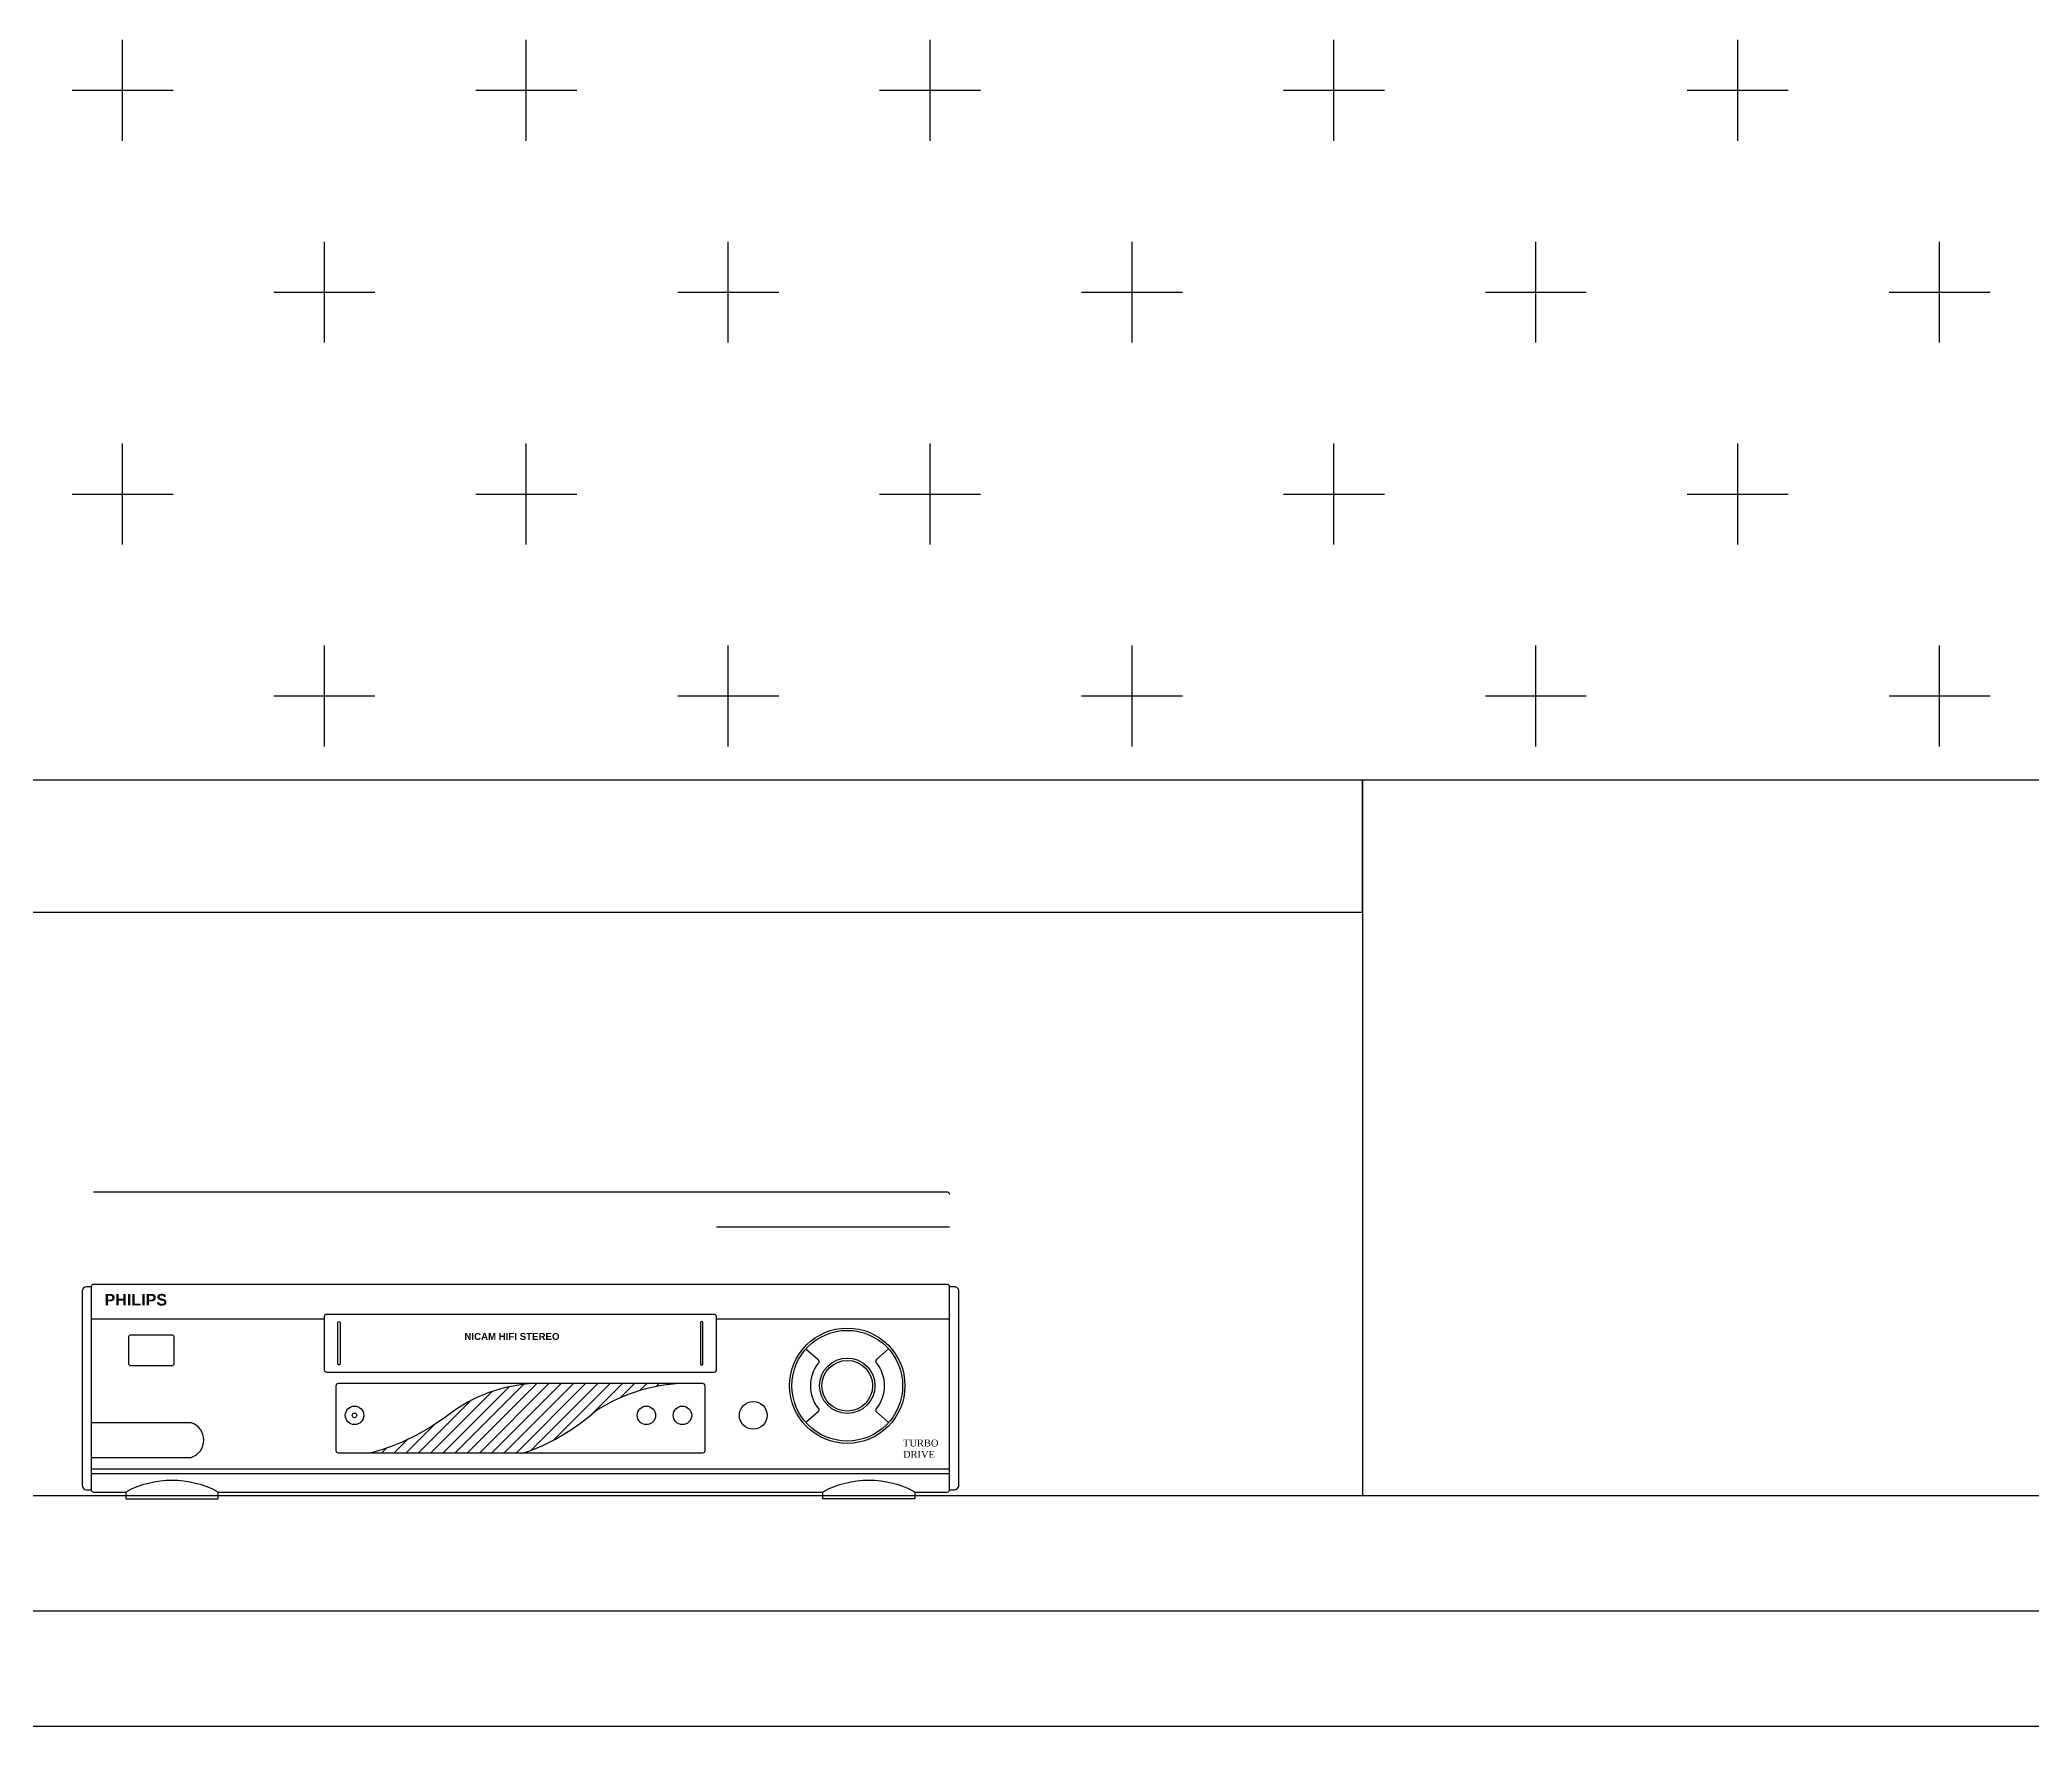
# Model space of a CAD drawing. Header units: millimetres. Extents: x 450898 to 739469, y -912654 to -458543.
# Drawn here: x 481411 to 482274, y -874484 to -873753 of the extents above; entities that cross this region are included whole.
import ezdxf

# ---------------------------------------------------------------- set-up
doc = ezdxf.new("R2010")
doc.units = ezdxf.units.MM
doc.header["$MEASUREMENT"] = 0
doc.layers.get('0').update_dxf_attribs({"linetype": 'CONTINUOUS'})
doc.layers.get('DEFPOINTS').update_dxf_attribs({"linetype": 'CONTINUOUS'})
doc.layers.add('FIXTURE', color=2, linetype='CONTINUOUS')
doc.styles.add('HT2', font='swisseb.ttf')
doc.styles.add('STYLE5', font='dutchi.ttf')

# ---------------------------------------------------------------- blocks, each defined once
blk = doc.blocks.new('A$C026C4FCD')
h = blk.add_hatch()
h.set_pattern_fill('ANSI31,_O', color=8, scale=30)
h.set_pattern_definition([(45, (-52668.9562, 3298.692), (-2.65165043, 2.65165043), [])])
h.paths.add_polyline_path([(191.83, 20, 0.099337), (222.6, 38, -0.146364), (261.89, 50), (195.98, 50, 0.152166), (159.24, 36.78, -0.09688), (125.5, 20)])
at = {"color": 4}
for p, q in [((0, 90), (0, 6)), ((4, 92), (2, 92)), ((375, 93), (5, 93)), ((2, 4), (4, 4)), ((5, 3), (19, 3)), ((19, 3), (19, 0)), ((19, 0), (59, 0)), ((59, 0), (59, 3)), ((321, 0), (321, 3)), ((361, 0), (321, 0)), ((361, 3), (375, 3)), ((361, 3), (361, 0))]:
    blk.add_line(p, q, dxfattribs=at)
for p, q in [((4, 92), (4, 4)), ((376, 4), (376, 92)), ((4, 78), (105, 78)), ((275, 78), (376, 78)), ((4, 13), (376, 13)), ((4, 11), (376, 11))]:
    blk.add_line(p, q)
blk.add_lwpolyline([(376, 4), (378, 4, 0.414214), (380, 6), (380, 90, 0.414214), (378, 92), (376, 92)], format="xyb", dxfattribs=at)
for points in [[(106, 55), (274, 55, 0.414214), (275, 56), (275, 79, 0.414214), (274, 80), (106, 80, 0.414214), (105, 79), (105, 56, 0.414214)], [(21.1, 57.77), (38.96, 57.77, 0.414214), (39.96, 58.77), (39.96, 69.99, 0.414214), (38.96, 70.99), (21.1, 70.99, 0.414214), (20.1, 69.99), (20.1, 58.77, 0.414214)], [(110.92, 76.5, -0.893923), (111.92, 76.5), (111.92, 58.5, -0.893923), (110.92, 58.5)], [(269.08, 76.5, 0.893923), (268.08, 76.5), (268.08, 58.5, 0.893923), (269.08, 58.5)], [(111, 20), (269, 20, 0.414214), (270, 21), (270, 49, 0.414214), (269, 50), (111, 50, 0.414214), (110, 49), (110, 21, 0.414214)]]:
    blk.add_lwpolyline(points, format="xyb", close=True)
for points in [[(313.76, 65.06), (319, 60.38, -0.397078), (319.12, 59.01, 0.348408), (319.12, 39.13, -0.397078), (319, 37.76), (313.76, 33.08)], [(349.55, 65.06), (344.3, 60.38, 0.397078), (344.19, 59.01, -0.348408), (344.19, 39.13, 0.397078), (344.3, 37.76), (349.55, 33.08)], [(195.98, 50, 0.1544), (158.78, 36.43, -0.095406), (125.5, 20, -0.097164)], [(262.72, 50, 0.149294), (222.6, 38, -0.099337), (191.83, 20, -0.097164)], [(4, 18.02), (47.32, 18.02, 0.730197), (47.32, 33.02), (4, 33.02)]]:
    blk.add_lwpolyline(points, format="xyb")
blk.add_lwpolyline([(59, 3), (321, 3)], dxfattribs=at)
for centre, radius in [((331.65, 49.07), 25), ((331.65, 49.07), 24), ((331.65, 49.07), 12), ((331.65, 49.07), 11), ((118.1, 36.22), 4), ((118.1, 36.22), 1), ((244.6, 36.22), 4), ((260.23, 36.22), 4), ((290.89, 36.22), 6)]:
    blk.add_circle(centre, radius)
for centre, radius, start, end in [((2, 90), 2, 90, 180), ((5, 92), 1, 90, 180), ((375, 92), 1, 0, 90), ((2, 6), 2, 180, 270), ((5, 4), 1, 180, 270), ((375, 4), 1, 270, 0)]:
    blk.add_arc(centre, radius, start, end, dxfattribs=at)
for centre in [(39, -34.5), (341, -34.5)]:
    blk.add_arc(centre, 42.5, 61.92751, 118.07249)
at = {"color": 44, "linetype": 'ByBlock', "style": 'HT2'}
for s, height, p in [('PHILIPS', 5, (9.72, 83.85)), ('NICAM HIFI STEREO', 3, (165.72, 68.92))]:
    blk.add_text(s, height=height, dxfattribs=at).set_placement(p)
at = {"style": 'STYLE5'}
for s, p in [('TURBO', (355.82, 22.73)), ('DRIVE', (355.82, 17.82))]:
    blk.add_text(s, height=3, dxfattribs=at).set_placement(p)
blk = doc.blocks.new('FHFH')
at = {"color": 4}
blk.add_line((131634.21, -6477.26), (131264.21, -6477.26), dxfattribs=at)
for p, q in [((131534.21, -6492.26), (131635.21, -6492.26)), ((131635.21, -6606.26), (131635.21, -6518.26))]:
    blk.add_line(p, q)
blk.add_lwpolyline([(131635.21, -6606.26), (131637.21, -6606.26, 0.414214), (131639.21, -6604.26), (131639.21, -6520.26, 0.414214), (131637.21, -6518.26), (131635.21, -6518.26)], format="xyb", dxfattribs=at)
for points in [[(131572.97, -6545.2), (131578.21, -6549.88, -0.397078), (131578.32, -6551.25, 0.348408), (131578.32, -6571.14, -0.397078), (131578.21, -6572.5), (131572.97, -6577.19)], [(131608.76, -6545.2), (131603.51, -6549.88, 0.397078), (131603.4, -6551.25, -0.348408), (131603.4, -6571.14, 0.397078), (131603.51, -6572.5), (131608.76, -6577.19)]]:
    blk.add_lwpolyline(points, format="xyb")
for radius in [25, 24, 12, 11]:
    blk.add_circle((131590.86, -6561.19), radius)
blk.add_arc((131634.21, -6478.26), 1, 0, 90, dxfattribs=at)
at = {"layer": 'FIXTURE', "color": 4}
for p, q in [((132514.09, -6298.76), (130314.09, -6298.76)), ((131814.09, -6298.76), (131814.09, -6608.76)), ((130314.09, -6608.76), (132514.09, -6608.76)), ((130414.09, -6658.76), (132414.09, -6658.76))]:
    blk.add_line(p, q, dxfattribs=at)
blk.add_lwpolyline([(131014.09, -6355.95), (131814.09, -6355.95), (131814.09, -6298.76), (131014.09, -6298.76)], dxfattribs=at)
at = {"color": 0}
blk.add_blockref('A$C026C4FCD', (131259.21, -6610.26), dxfattribs=at)

msp = doc.modelspace()

# ---------------------------------------------------------------- linework, layer by layer
at = {"layer": 'DEFPOINTS', "color": 251}
for p, q in [((481446.87, -873796.88), (481446.87, -873753.12)), ((481621.87, -873796.88), (481621.87, -873753.12)), ((481796.87, -873796.88), (481796.87, -873753.12)), ((481971.87, -873796.88), (481971.87, -873753.12)), ((482146.87, -873796.88), (482146.87, -873753.12)), ((481425, -873775), (481468.75, -873775)), ((481600, -873775), (481643.75, -873775)), ((481775, -873775), (481818.75, -873775)), ((481950, -873775), (481993.75, -873775)), ((482125, -873775), (482168.75, -873775)), ((481534.37, -873884.38), (481534.37, -873840.62)), ((481709.37, -873884.38), (481709.37, -873840.62)), ((481884.37, -873884.38), (481884.37, -873840.62)), ((482059.37, -873884.38), (482059.37, -873840.62)), ((482234.37, -873884.38), (482234.37, -873840.62)), ((481512.5, -873862.5), (481556.25, -873862.5)), ((481687.5, -873862.5), (481731.25, -873862.5)), ((481862.5, -873862.5), (481906.25, -873862.5)), ((482037.5, -873862.5), (482081.25, -873862.5)), ((482212.5, -873862.5), (482256.25, -873862.5)), ((481446.87, -873971.88), (481446.87, -873928.12)), ((481621.87, -873971.88), (481621.87, -873928.12)), ((481796.87, -873971.88), (481796.87, -873928.12)), ((481971.87, -873971.88), (481971.87, -873928.12)), ((482146.87, -873971.88), (482146.87, -873928.12)), ((481425, -873950), (481468.75, -873950)), ((481600, -873950), (481643.75, -873950)), ((481775, -873950), (481818.75, -873950)), ((481950, -873950), (481993.75, -873950)), ((482125, -873950), (482168.75, -873950)), ((481534.37, -874059.38), (481534.37, -874015.62)), ((481709.37, -874059.38), (481709.37, -874015.62)), ((481884.37, -874059.38), (481884.37, -874015.62)), ((482059.37, -874059.38), (482059.37, -874015.62)), ((482234.37, -874059.38), (482234.37, -874015.62)), ((481512.5, -874037.5), (481556.25, -874037.5)), ((481687.5, -874037.5), (481731.25, -874037.5)), ((481862.5, -874037.5), (481906.25, -874037.5)), ((482037.5, -874037.5), (482081.25, -874037.5)), ((482212.5, -874037.5), (482256.25, -874037.5))]:
    msp.add_line(p, q, dxfattribs=at)
at = {"layer": 'DEFPOINTS'}
for p, q in [((480382.69, -874384.09), (482812.69, -874384.09)), ((479512.69, -874484.09), (483682.69, -874484.09))]:
    msp.add_line(p, q, dxfattribs=at)

# ---------------------------------------------------------------- block references
at = {"color": 4}
msp.add_blockref('FHFH', (350170.1, -867775.33), dxfattribs=at)

doc.saveas('drawing.dxf')
